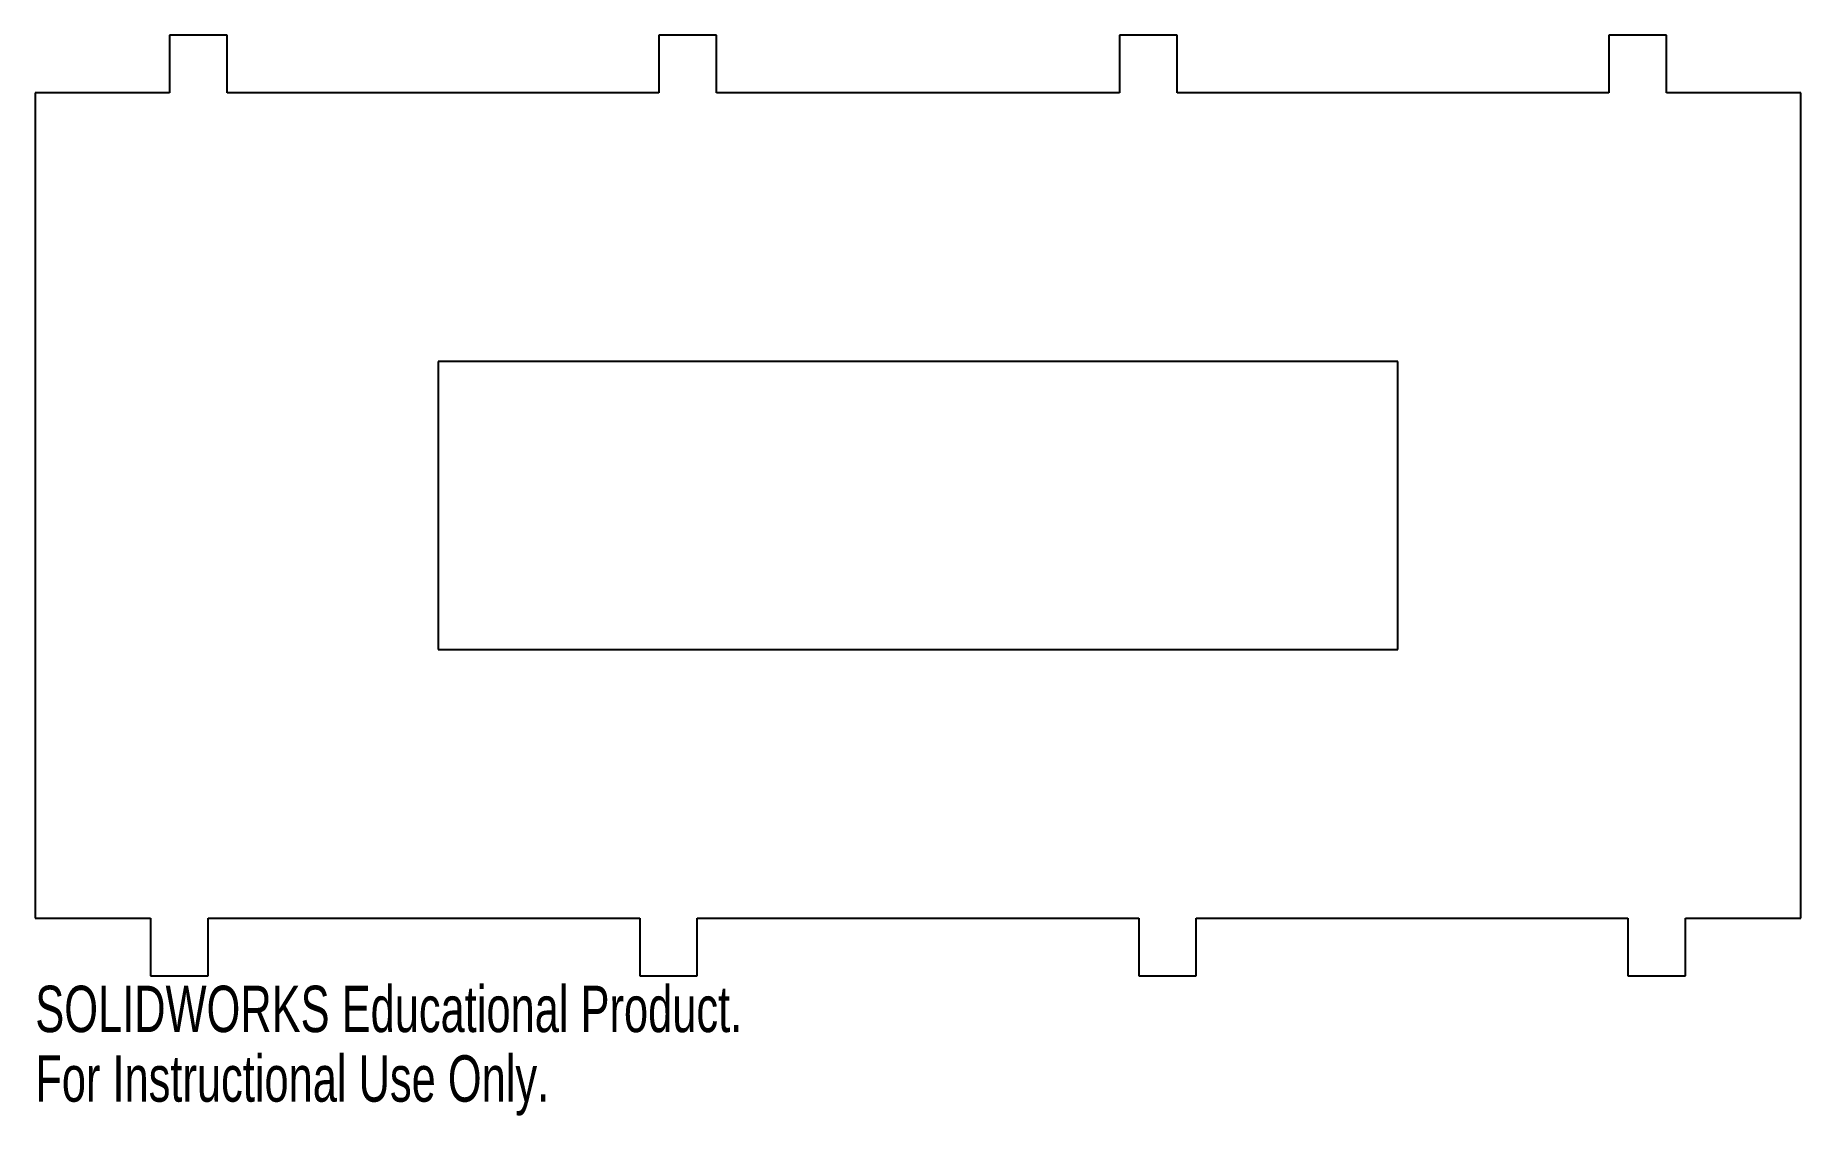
# Model space of a CAD drawing. Header units: millimetres. Extents: x -92 to 92, y -21 to 92.
import ezdxf

# ---------------------------------------------------------------- set-up
doc = ezdxf.new("R2010")
doc.units = ezdxf.units.MM
doc.styles.add('SLDTEXTSTYLE0', font='TXT', dxfattribs={"width": 0.7})

msp = doc.modelspace()

# ---------------------------------------------------------------- linework, layer by layer
at = {"color": 7, "linetype": 'Continuous', "lineweight": 25}
for p, q in [((-78, 92), (-78, 86)), ((-72, 92), (-78, 92)), ((-72, 86), (-72, 92)), ((-27, 92), (-27, 86)), ((-21, 92), (-27, 92)), ((-21, 86), (-21, 92)), ((21, 92), (21, 86)), ((27, 92), (21, 92)), ((27, 86), (27, 92)), ((72, 92), (72, 86)), ((78, 92), (72, 92)), ((78, 86), (78, 92)), ((-92, 86), (-92, 0)), ((-78, 86), (-92, 86)), ((-27, 86), (-72, 86)), ((21, 86), (-21, 86)), ((72, 86), (27, 86)), ((92, 86), (78, 86)), ((92, 0), (92, 86)), ((-50, 58), (-50, 28)), ((50, 58), (-50, 58)), ((50, 28), (50, 58)), ((-50, 28), (50, 28)), ((-92, 0), (-80, 0)), ((-80, 0), (-80, -6)), ((-74, -6), (-74, 0)), ((-74, 0), (-29, 0)), ((-29, 0), (-29, -6)), ((-23, -6), (-23, 0)), ((-23, 0), (23, 0)), ((23, 0), (23, -6)), ((29, -6), (29, 0)), ((29, 0), (74, 0)), ((74, 0), (74, -6)), ((80, -6), (80, 0)), ((80, 0), (92, 0)), ((-80, -6), (-74, -6)), ((-29, -6), (-23, -6)), ((23, -6), (29, -6)), ((74, -6), (80, -6))]:
    msp.add_line(p, q, dxfattribs=at)

# ---------------------------------------------------------------- texts
at = {"color": 7, "linetype": 'Continuous', "char_height": 4.8336, "attachment_point": 1, "style": 'SLDTEXTSTYLE0'}
for s, insert in [('SOLIDWORKS Educational Product.', (-92, -7.02)), ('For Instructional Use Only.', (-92, -14.27))]:
    msp.add_mtext(s, dxfattribs=dict(at, insert=insert))

doc.saveas('drawing.dxf')
